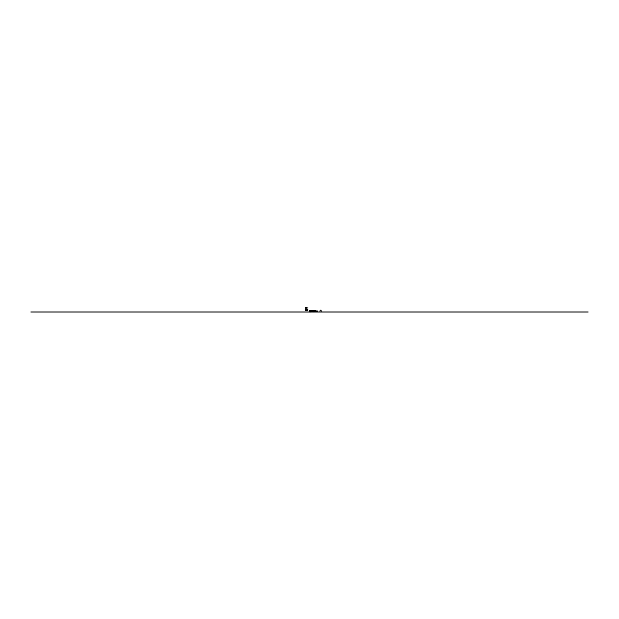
<?xml version="1.0" encoding="UTF-8"?>
<svg xmlns="http://www.w3.org/2000/svg" width="619" height="619" viewBox="0 0 619 619"><rect width="100%" height="100%" fill="white"/><g stroke="black" fill="none" stroke-linecap="round" stroke-linejoin="round"><path stroke-width="0.93" d="M307.604 308.107L307.604 307.597M315.86 311.117L315.86 311.396M312.711 311.218L312.858 310.862M307.628 310.003L307.628 309.74M307.597 310.08L307.488 309.74M309.624 311.388L309.624 310.9M305.972 309.67L305.933 310.235M309.655 311.109L309.748 310.877M305.91 310.127L305.948 309.632M306.041 310.073L306.072 309.639L306.072 310.158M309.647 311.334L309.655 310.87M309.593 311.078L309.786 310.97M306.072 308.115L306.072 307.573L305.972 308.014M311.179 311.256L311.287 310.97M314.243 311.249L314.413 310.839M314.328 311.396L314.39 311.125M306.072 308.076L305.979 307.674M315.783 311.055L315.953 311.04M317.392 311.287L317.392 310.846M315.852 311.349L315.783 310.885M305.871 307.643L305.918 308.092L305.964 307.612M305.871 307.991L305.956 308.1M315.783 311.342L315.938 310.924M305.902 309.964L306.072 309.972M311.171 311.318L311.187 311.063M319.876 311.102L320.75 310.227L321.625 311.102M306.003 309.531L307.511 309.492M306.003 310.405L307.511 310.367M309.724 310.692L311.682 310.668M312.262 310.668L314.808 310.692M315.381 310.692L315.829 310.692M309.709 310.715L311.697 310.746M312.278 310.746L312.727 310.746M311.187 311.589L309.779 311.62M312.781 311.558L314.259 311.558M30.95 312.007L588.05 312.007M307.457 309.647L307.457 310.15"/></g></svg>
